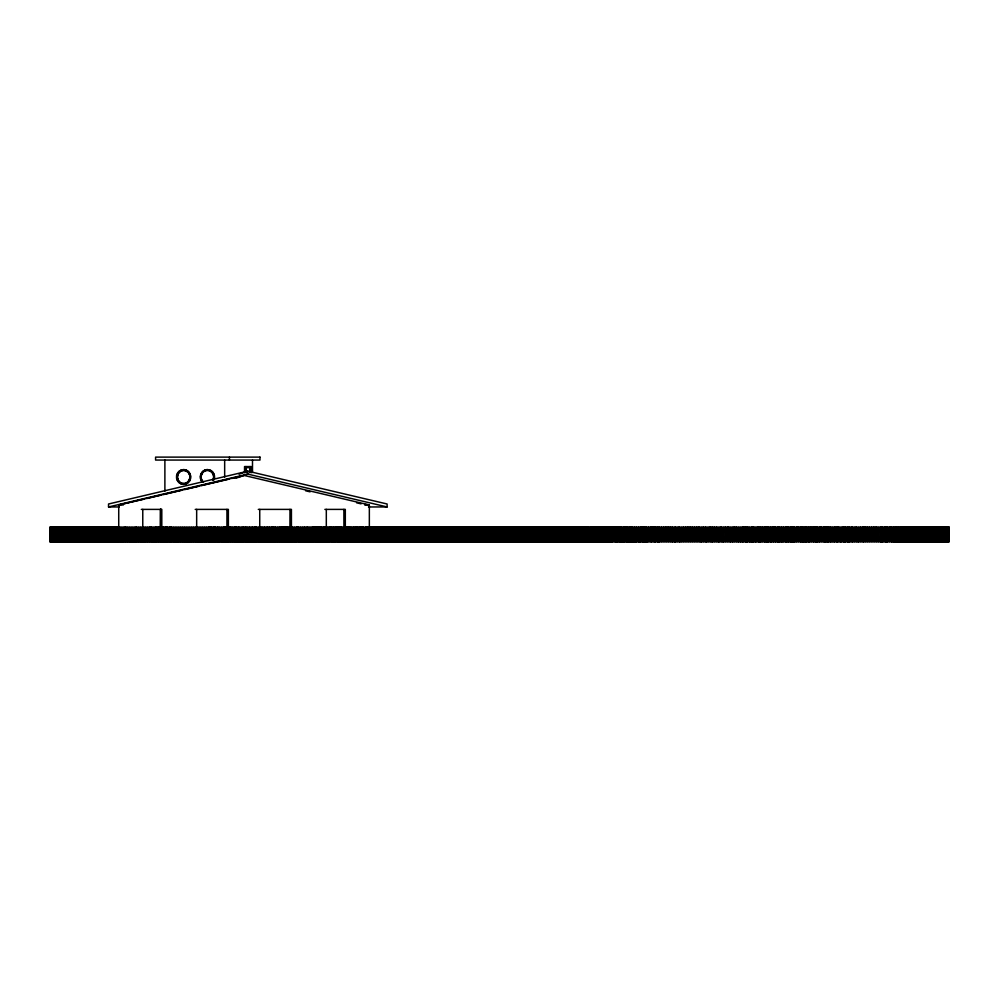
<?xml version="1.0" encoding="UTF-8"?>
<svg xmlns="http://www.w3.org/2000/svg" width="999" height="999" viewBox="0 0 999 999"><rect width="100%" height="100%" fill="white"/><g stroke="black" fill="none" stroke-linecap="round" stroke-linejoin="round"><path stroke-width="1.5" d="M142.77 541.883L142.77 509.39M161.801 527.959L161.801 509.39L141.321 509.39M196.666 527.959L196.666 509.39M228.371 541.883L228.371 509.39L195.217 509.39M259.74 541.883L259.74 509.39M291.421 541.883L291.421 509.39L258.291 509.39M326.311 527.959L326.311 509.39M345.317 527.959L345.317 509.39L324.862 509.39M239.061 474.2L247.827 471.166L387.113 503.996L387.113 506.955L368.494 506.955M236.139 478.159L247.827 474.113L387.113 506.955M108.541 506.955L247.827 474.113L247.827 471.166L108.541 503.996L108.541 506.955L119.218 506.955M118.731 528.046L118.731 504.97L244.043 475.424L369.343 504.97L369.343 541.883M143.868 499.2L118.731 504.97M146.915 498.476L160.577 495.254M163.624 494.542L181.843 490.247M184.89 489.535L198.551 486.313M201.586 485.589L228.933 479.145M231.968 478.434L242.607 475.924M250.362 467.594L245.142 467.594L245.142 472.09M120.267 504.97L123.327 504.97M364.697 504.97L369.343 504.97L365.122 504.495M112.462 527.122L116.521 527.122L116.521 541.883M118.731 527.122L116.895 527.122L116.92 541.883M125 527.122L125 541.883L125.025 527.122L123.526 527.122L123.551 541.883M125.724 527.122L127.223 527.122L127.198 541.883M143.369 527.122L144.867 527.122L144.83 541.883M150 527.122L150 541.883L149.975 527.122L151.473 527.122L151.473 541.883L151.436 527.122M155.869 527.122L154.37 527.122L154.408 541.883M158.067 527.122L156.568 527.122L156.606 541.883M160.265 527.122L158.766 527.122L158.766 541.883M163.162 527.122L164.66 527.122L164.623 541.883M166.821 527.122L166.821 541.883L166.858 527.122L165.359 527.122L165.359 541.883M171.204 527.122L171.204 541.883L171.254 527.122L169.743 527.122L169.743 541.883M210.539 527.122L210.539 541.883L210.589 527.122L209.078 527.122L209.078 541.883M211.264 527.122L212.762 527.122L212.712 541.883M214.885 527.122L214.885 541.883L214.935 527.122L213.436 527.122L213.436 541.883M223.614 527.122L222.115 527.122L222.178 541.883M224.338 527.122L224.338 541.883L224.275 527.122L225.786 527.122L225.786 541.883L225.724 527.122M228.671 527.122L228.671 541.883L228.609 527.122L230.12 527.122L230.12 541.883L230.057 527.122M230.769 527.122L232.28 527.122L232.218 541.883M234.44 527.122L232.929 527.122L233.004 541.883M238.761 527.122L237.25 527.122L237.25 541.883M242.994 527.122L242.994 541.883L243.069 527.122L241.558 527.122L241.633 541.883M243.719 527.122L245.217 527.122L245.142 541.883M252.31 527.122L253.808 527.122L253.808 541.883M267.245 527.122L268.756 527.122L268.669 541.883M269.455 527.122L269.455 541.883L269.38 527.122L270.879 527.122L270.879 541.883M279.358 527.122L277.859 527.122L277.947 541.883M280.07 527.122L280.07 541.883L279.982 527.122L281.481 527.122L281.481 541.883M283.591 527.122L282.093 527.122L282.093 541.883M284.29 527.122L284.29 541.883L284.203 527.122L285.702 527.122L285.702 541.883L285.602 527.122M286.301 527.122L287.799 527.122L287.799 541.883M290.509 527.122L292.008 527.122L292.008 541.883M296.803 527.122L298.289 527.122M304.545 527.122L303.059 527.122L303.159 541.883M307.217 527.122L308.703 527.122L308.591 541.883M312.737 527.122L312.737 541.883L312.837 527.122L311.351 527.122L311.351 541.883M313.424 527.122L314.91 527.122L314.91 541.883L314.797 527.122M317.545 527.122L319.018 527.122L319.018 541.883M321.765 527.122L321.765 541.883L321.653 527.122L323.127 527.122L323.014 541.883M323.813 527.122L323.813 541.883L323.701 527.122L325.174 527.122M329.146 527.122L329.146 541.883L329.258 527.122L327.784 527.122L327.897 541.883M329.82 527.122L331.293 527.122L331.293 541.883L331.168 527.122M335.901 527.122L337.362 527.122L337.362 541.883L337.25 527.122M341.396 527.122L339.935 527.122L339.935 541.883M343.943 527.122L345.404 527.122M347.952 527.122L349.4 527.122L349.4 541.883L349.275 527.122M355.881 527.122L357.33 527.122L357.33 541.883M357.992 527.122L357.992 541.883L357.854 527.122L359.303 527.122L359.165 541.883M359.815 527.122L361.263 527.122L361.263 541.883L361.126 527.122M419.293 527.122L417.794 527.122L417.794 541.883L419.293 541.883M438.349 527.122L439.772 527.122L439.772 541.883L438.349 541.883M573.513 527.122L574.8 527.122L574.8 541.883L573.513 541.883L573.726 527.122M576.423 527.122L575.137 527.122L575.137 541.883L576.423 541.883L576.223 527.122M613.873 527.122L612.437 527.122L612.437 541.883L613.873 541.883L613.723 527.122M614.373 527.122L615.809 527.122L615.809 541.883L614.373 541.883L614.51 527.122M618.281 527.122L619.73 527.122L619.73 541.883L618.281 541.883L618.418 527.122M620.254 527.122L621.703 527.122L621.703 541.883L620.254 541.883L620.254 527.122L620.379 541.883M625.711 527.122L624.25 527.122L624.25 541.883L625.711 541.883L625.586 527.122M627.734 527.122L626.261 527.122L626.261 541.883L627.734 541.883L627.734 527.122L627.609 541.883M635.926 541.883L634.44 541.883L634.44 527.122L635.926 527.122L635.826 541.883M636.5 527.122L637.999 527.122L637.999 541.883L636.5 541.883L636.5 527.122L636.6 541.883M642.182 527.122L640.684 527.122L640.684 541.883L642.182 541.883L642.082 527.122M644.904 527.122L646.403 527.122L646.403 541.883L644.904 541.883L644.904 527.122L644.992 541.883M648.526 527.122L647.027 527.122L647.102 541.883M653.446 527.122L654.957 527.122L654.957 541.883L653.446 541.883L653.521 527.122M657.105 527.122L655.606 527.122L655.669 541.883L657.105 541.883L657.042 527.122M657.767 527.122L659.278 527.122L659.278 541.883L657.767 541.883L657.767 527.122L657.829 541.883M670.192 527.122L668.681 527.122L668.681 541.883L670.192 541.883L670.154 527.122M675.274 527.122L676.785 527.122L676.748 541.883L675.274 541.883L675.274 527.122L675.312 541.883M712.137 527.122L710.639 527.122L710.639 541.883L712.137 541.883L712.137 527.122L712.112 541.883M720.941 527.122L719.442 527.122L719.48 541.883L720.941 541.883L720.903 527.122M728.209 527.122L729.72 527.122L729.72 541.883L728.209 541.883L728.259 527.122M734.078 527.122L732.579 527.122L732.629 541.883M736.263 527.122L734.752 527.122L734.814 541.883L736.263 541.883L736.201 527.122M745.604 527.122L747.115 527.122L747.115 541.883L745.604 541.883L745.604 527.122L745.666 541.883M747.764 527.122L749.275 527.122L749.2 541.883L747.764 541.883L747.826 527.122M760.027 527.122L758.516 527.122L758.516 541.883L760.027 541.883L760.027 527.122L759.952 541.883M762.162 527.122L760.664 527.122L760.739 541.883M770.691 527.122L769.193 527.122L769.267 541.883L770.691 541.883L770.691 527.122L770.604 541.883M772.814 527.122L771.315 527.122L771.403 541.883M774.937 527.122L773.438 527.122L773.438 541.883L774.937 541.883L774.862 527.122M775.561 527.122L777.06 527.122L777.06 541.883L775.561 541.883L775.561 527.122L775.636 541.883M781.28 527.122L779.782 527.122L779.782 541.883L781.28 541.883L781.28 527.122L781.193 541.883M783.403 527.122L781.905 527.122L781.992 541.883M787.637 527.122L786.138 527.122L786.138 541.883L787.637 541.883L787.549 527.122M788.248 527.122L789.747 527.122L789.747 541.883L788.248 541.883L788.248 527.122L788.336 541.883M796.702 527.122L798.201 527.122M802.422 527.122L800.923 527.122L800.923 541.883L802.422 541.883L802.334 527.122M803.034 527.122L804.532 527.122L804.445 541.883L803.034 541.883L803.034 527.122L803.121 541.883M808.765 527.122L807.267 527.122L807.354 541.883L808.765 541.883L808.765 527.122L808.678 541.883M810.888 527.122L809.39 527.122L809.465 541.883M815.122 527.122L813.623 527.122L813.623 541.883L815.122 541.883L815.047 527.122M819.38 527.122L817.881 527.122L817.956 541.883L819.38 541.883L819.38 527.122L819.292 541.883M820.004 527.122L821.503 527.122M823.638 527.122L822.14 527.122L822.214 541.883L823.638 541.883L823.563 527.122M824.275 527.122L825.773 527.122L825.773 541.883L824.275 541.883L824.275 527.122L824.35 541.883M826.41 527.122L827.921 527.122L827.921 541.883L826.41 541.883L826.498 527.122M830.069 527.122L828.558 527.122L828.633 541.883M830.693 527.122L832.192 527.122L832.192 541.883L830.693 541.883L830.693 527.122L830.768 541.883M834.352 527.122L832.841 527.122L832.916 541.883L834.352 541.883L834.352 527.122L834.277 541.883M835.002 527.122L836.5 527.122L836.438 541.883L835.002 541.883L835.064 527.122M838.661 527.122L837.15 527.122L837.15 541.883L838.661 541.883L838.598 527.122M842.994 527.122L841.483 527.122L841.483 541.883L842.994 541.883L842.931 527.122M843.656 527.122L845.166 527.122L845.166 541.883L843.656 541.883L843.656 527.122L843.718 541.883M848.014 527.122L849.525 527.122L849.525 541.883L848.014 541.883L848.014 527.122L848.064 541.883M852.397 527.122L853.908 527.122L853.908 541.883L852.397 541.883L852.397 527.122L852.447 541.883M856.106 527.122L854.595 527.122L854.595 541.883L856.106 541.883L856.068 527.122M876.697 527.122L878.196 527.122L878.196 541.883L876.697 541.883L876.722 527.122M881.093 527.122L882.592 527.122L882.592 541.883L881.093 541.883L881.093 527.122L881.13 541.883M885.451 527.122L886.962 527.122L886.962 541.883L885.451 541.883L885.451 527.122L885.514 541.883M887.611 527.122L889.122 527.122L889.048 541.883L887.611 541.883L887.686 527.122M889.759 527.122L891.27 527.122M891.882 527.122L893.381 527.122L893.293 541.883L891.882 541.883L891.882 527.122L891.97 541.883M897.552 541.883L896.066 541.883L896.066 527.122L897.552 527.122L897.439 541.883M917.756 527.122L916.483 527.122L916.483 541.883L917.756 541.883L917.544 527.122M948.126 530.069L50.837 530.069L50.837 531.543L948.126 531.543M948.126 537.45L50.837 537.45L50.837 538.936L948.126 538.936M413.836 541.883L412.287 541.883L412.287 527.122L413.836 527.122L413.711 541.883M414.148 541.883L415.609 541.883L415.609 527.122L414.148 527.122L414.248 541.883M589.947 541.883L588.598 541.883L588.598 527.122L589.947 527.122L589.76 541.883M593.468 541.883L592.107 541.883L592.107 527.122L593.468 527.122L593.294 541.883M597.477 541.883L598.863 541.883L598.863 527.122L597.477 527.122L597.652 541.883M622.24 541.883L623.701 541.883L623.701 527.122L622.24 527.122L622.365 541.883M628.284 541.883L629.757 541.883L629.757 527.122L628.284 527.122L628.408 541.883M633.865 541.883L632.379 541.883L632.379 527.122L633.865 527.122L633.753 541.883M640.084 541.883L638.586 541.883L638.586 527.122L640.084 527.122L639.984 541.883M647.027 541.883L648.526 541.883L648.451 527.122M674.575 541.883L673.076 541.883L673.114 527.122L674.575 527.122L674.55 541.883M679.695 541.883L681.181 541.883L681.168 527.122L679.695 527.122L679.72 541.883M701.098 541.883L699.612 541.883L699.625 527.122L701.098 527.122L701.086 541.883M706.231 541.883L707.729 541.883L707.729 527.122L706.231 527.122L706.256 541.883M718.743 541.883L717.245 541.883L717.282 527.122L718.743 527.122L718.718 541.883M723.139 541.883L721.64 541.883L721.678 527.122L723.139 527.122L723.101 541.883M730.394 541.883L731.905 541.883L731.905 527.122L730.394 527.122L730.444 541.883M732.579 541.883L734.078 541.883L734.028 527.122M738.436 541.883L736.925 541.883L736.987 527.122L738.436 527.122L738.373 541.883M740.609 541.883L739.098 541.883L739.098 527.122L740.609 527.122L740.546 541.883M749.924 541.883L751.423 541.883L751.36 527.122L749.924 527.122L749.987 541.883M755.731 541.883L754.22 541.883L754.22 527.122L755.731 527.122L755.656 541.883M760.664 541.883L762.162 541.883L762.087 527.122M771.315 541.883L772.814 541.883L772.726 527.122M781.905 541.883L783.403 541.883L783.316 527.122M792.482 541.883L793.98 541.883L793.98 527.122L792.482 527.122L792.569 541.883M794.592 541.883L796.091 541.883L796.003 527.122L794.592 527.122L794.68 541.883M809.39 541.883L810.888 541.883L810.801 527.122M828.558 541.883L830.069 541.883L829.994 527.122M840.821 541.883L839.322 541.883L839.385 527.122L840.821 527.122L840.758 541.883M858.291 541.883L856.792 541.883L856.792 527.122L858.291 527.122L858.266 541.883M895.479 541.883L893.993 541.883L893.993 527.122L895.479 527.122L895.379 541.883M899.6 541.883L898.126 541.883L898.126 527.122L899.6 527.122L899.487 541.883M903.583 541.883L902.134 541.883L902.134 527.122L903.583 527.122L903.446 541.883M305.594 490.771L310.102 491.833M356.593 502.797L361.089 503.858M948.738 527.122L948.738 541.883M948.288 527.122L948.288 541.883M947.964 527.122L948.001 541.883M947.801 527.122L947.801 541.883M947.676 527.122L947.601 541.883M947.464 527.122L947.514 541.883M947.289 527.122L947.177 541.883M946.952 527.122L947.015 541.883M946.777 527.122L946.777 541.883L946.49 527.122M946.415 527.122L946.415 541.883M946.228 527.122L946.128 541.883M945.941 527.122L945.866 541.883M945.379 527.122L945.279 541.883M945.079 527.122L945.079 541.883M944.992 527.122L944.992 541.883M944.679 527.122L944.804 541.883M944.405 527.122L944.48 541.883M944.192 527.122L944.192 541.883M944.067 527.122L944.067 541.883M943.855 527.122L943.78 541.883M943.568 527.122L943.568 541.883M943.418 527.122L943.418 541.883M943.206 527.122L943.206 541.883M943.131 527.122L943.131 541.883M942.919 527.122L942.756 541.883M942.244 527.122L942.244 541.883M942.069 527.122L942.069 541.883M941.782 527.122L941.832 541.883M941.545 527.122L941.545 541.883M941.345 527.122L941.345 541.883M941.07 527.122L941.108 541.883M940.821 527.122L940.821 541.883M940.608 527.122L940.608 541.883M940.321 527.122L940.346 541.883M940.071 527.122L940.071 541.883M939.834 527.122L939.834 541.883M939.572 527.122L939.559 541.883M939.297 527.122L939.297 541.883M939.035 527.122L939.035 541.883M938.76 527.122L938.76 541.883M938.486 527.122L938.486 541.883M938.198 527.122L938.198 541.883M937.924 527.122L937.924 541.883M937.649 527.122L937.649 541.883M937.337 527.122L937.337 541.883M937.074 527.122L937.05 541.883M936.775 527.122L936.775 541.883M936.45 527.122L936.45 541.883M936.175 527.122L936.138 541.883M935.876 527.122L935.876 541.883M935.526 527.122L935.526 541.883M935.251 527.122L935.251 541.883M935.201 527.122L935.201 541.883M934.939 527.122L934.939 541.883M934.564 527.122L934.564 541.883M934.227 527.122L934.29 541.883M933.965 527.122L933.965 541.883M933.566 527.122L933.566 541.883M933.228 527.122L933.303 541.883M932.966 527.122L932.966 541.883M932.529 527.122L932.529 541.883M932.267 527.122L932.179 541.883M931.917 527.122L931.917 541.883M931.455 527.122L931.455 541.883M931.193 527.122L931.08 541.883M930.831 527.122L930.831 541.883M930.331 527.122L930.331 541.883M929.707 527.122L929.707 541.883M929.182 527.122L929.182 541.883M928.783 527.122L928.933 541.883M928.546 527.122L928.546 541.883M927.984 527.122L927.984 541.883M927.734 527.122L927.572 541.883M927.334 527.122L927.334 541.883M926.735 527.122L926.735 541.883M926.498 527.122L926.31 541.883M926.073 527.122L926.073 541.883M925.449 527.122L925.449 541.883M924.774 527.122L924.774 541.883M924.112 527.122L924.112 541.883M923.426 527.122L923.426 541.883M922.726 527.122L922.726 541.883M922.027 527.122L922.027 541.883M921.303 527.122L921.303 541.883M920.579 527.122L920.579 541.883M919.804 527.122L919.804 541.883M919.092 527.122L919.092 541.883M918.281 527.122L918.281 541.883M916.695 527.122L916.695 541.883M915.946 527.122L915.946 541.883M915.059 527.122L915.059 541.883M914.297 527.122L914.297 541.883M913.361 527.122L913.361 541.883M912.611 527.122L912.611 541.883M911.637 527.122L911.637 541.883M910.876 527.122L910.876 541.883M909.852 527.122L909.852 541.883M909.078 527.122L909.078 541.883M908.029 527.122L908.029 541.883M907.242 527.122L907.242 541.883M906.155 527.122L906.155 541.883M905.369 527.122L905.369 541.883M904.232 527.122L904.232 541.883M902.272 527.122L902.272 541.883M901.485 527.122L901.485 541.883M900.274 527.122L900.274 541.883M898.251 527.122L898.251 541.883M896.165 527.122L896.165 541.883M894.08 527.122L894.08 541.883M891.183 527.122L891.27 541.883L889.759 541.883L889.847 527.122M886.9 527.122L886.9 541.883M882.554 527.122L882.554 541.883M863.436 527.122L863.436 541.883M849.475 527.122L849.475 541.883M845.104 527.122L845.104 541.883M837.224 527.122L837.224 541.883M827.846 527.122L827.846 541.883M825.698 527.122L825.698 541.883M821.428 527.122L821.503 541.883L820.004 541.883L820.092 527.122M817.17 527.122L817.17 541.883M815.833 527.122L815.833 541.883M813.71 527.122L813.71 541.883M806.568 527.122L806.568 541.883M805.244 527.122L805.244 541.883M801.011 527.122L801.011 541.883M798.114 527.122L798.201 541.883L796.702 541.883L796.802 527.122M793.893 527.122L793.893 541.883M791.77 527.122L791.77 541.883M790.459 527.122L790.459 541.883M786.225 527.122L786.225 541.883M779.083 527.122L779.083 541.883M777.759 527.122L777.759 541.883M773.526 527.122L773.526 541.883M768.481 527.122L768.481 541.883M767.145 527.122L767.145 541.883M765.009 527.122L765.009 541.883M758.591 527.122L758.591 541.883M753.508 527.122L753.508 541.883M752.147 527.122L752.147 541.883M747.04 527.122L747.04 541.883M742.719 527.122L742.719 541.883M672.339 527.122L672.339 541.883M659.215 527.122L659.215 541.883M654.882 527.122L654.882 541.883M651.373 527.122L651.373 541.883M646.316 527.122L646.316 541.883M644.193 527.122L644.193 541.883M642.881 527.122L642.881 541.883M640.771 527.122L640.771 541.883M638.686 527.122L638.686 541.883M634.552 527.122L634.552 541.883M632.492 527.122L632.492 541.883M631.693 527.122L631.693 541.883M630.444 527.122L630.444 541.883M629.645 527.122L629.645 541.883M626.385 527.122L626.385 541.883M624.375 527.122L624.375 541.883M623.576 527.122L623.576 541.883M621.578 527.122L621.578 541.883M619.592 527.122L619.592 541.883M617.619 527.122L617.619 541.883M616.458 527.122L616.458 541.883M615.671 527.122L615.671 541.883M611.8 527.122L611.8 541.883M610.664 527.122L610.664 541.883M609.877 527.122L609.877 541.883M608.766 527.122L608.766 541.883M607.979 527.122L607.979 541.883M606.88 527.122L606.88 541.883M606.093 527.122L606.093 541.883M605.007 527.122L605.007 541.883M604.22 527.122L604.22 541.883M603.146 527.122L603.146 541.883M602.36 527.122L602.36 541.883M601.298 527.122L601.298 541.883M600.524 527.122L600.524 541.883M599.462 527.122L599.462 541.883M598.688 527.122L598.688 541.883M596.878 527.122L596.878 541.883M595.854 527.122L595.854 541.883M595.079 527.122L595.079 541.883M594.055 527.122L594.055 541.883M592.282 527.122L592.282 541.883M591.52 527.122L591.52 541.883M590.534 527.122L590.534 541.883M588.786 527.122L588.786 541.883M588.024 527.122L588.024 541.883M587.05 527.122L587.05 541.883M586.288 527.122L586.288 541.883M585.339 527.122L585.339 541.883M584.577 527.122L584.577 541.883M583.641 527.122L583.641 541.883M582.879 527.122L582.879 541.883M581.955 527.122L581.955 541.883M581.193 527.122L581.193 541.883M580.282 527.122L580.282 541.883M579.52 527.122L579.52 541.883M578.621 527.122L578.621 541.883M577.872 527.122L577.872 541.883M576.972 527.122L576.972 541.883M575.337 527.122L575.337 541.883M574.6 527.122L574.6 541.883M572.989 527.122L572.989 541.883M572.127 527.122L572.127 541.883M571.391 527.122L571.391 541.883M570.529 527.122L570.529 541.883M569.792 527.122L569.792 541.883M568.955 527.122L568.955 541.883M568.219 527.122L568.219 541.883M567.382 527.122L567.382 541.883M566.658 527.122L566.658 541.883M565.834 527.122L565.834 541.883M565.109 527.122L565.109 541.883M564.298 527.122L564.298 541.883M563.573 527.122L563.573 541.883M562.762 527.122L562.762 541.883M562.05 527.122L562.05 541.883M561.251 527.122L561.251 541.883M560.539 527.122L560.539 541.883M559.752 527.122L559.752 541.883M559.04 527.122L559.04 541.883M558.266 527.122L558.266 541.883M557.542 527.122L557.542 541.883M556.78 527.122L556.78 541.883M556.068 527.122L556.068 541.883M555.319 527.122L555.319 541.883M554.607 527.122L554.607 541.883M553.871 527.122L553.871 541.883M553.159 527.122L553.159 541.883M552.422 527.122L552.422 541.883M551.723 527.122L551.723 541.883M550.998 527.122L550.998 541.883M550.299 527.122L550.299 541.883M549.575 527.122L549.575 541.883M548.876 527.122L548.876 541.883M548.164 527.122L548.164 541.883M547.464 527.122L547.464 541.883M546.765 527.122L546.765 541.883M546.066 527.122L546.066 541.883M545.379 527.122L545.379 541.883M544.68 527.122L544.68 541.883M543.993 527.122L543.993 541.883M543.294 527.122L543.294 541.883M542.607 527.122L542.607 541.883M541.92 527.122L541.92 541.883M541.246 527.122L541.246 541.883M540.559 527.122L540.559 541.883M539.872 527.122L539.872 541.883M539.198 527.122L539.198 541.883M538.523 527.122L538.523 541.883M537.837 527.122L537.837 541.883M537.175 527.122L537.175 541.883M536.488 527.122L536.488 541.883M535.814 527.122L535.814 541.883M535.139 527.122L535.139 541.883M534.477 527.122L534.477 541.883M533.791 527.122L533.791 541.883M533.129 527.122L533.129 541.883M532.455 527.122L532.455 541.883M531.793 527.122L531.793 541.883M531.118 527.122L531.118 541.883M530.457 527.122L530.457 541.883M529.782 527.122L529.782 541.883M529.12 527.122L529.12 541.883M528.446 527.122L528.446 541.883M527.784 527.122L527.784 541.883M527.11 527.122L527.11 541.883M526.461 527.122L526.461 541.883M525.774 527.122L525.774 541.883M525.124 527.122L525.124 541.883M524.45 527.122L524.45 541.883M523.788 527.122L523.788 541.883M523.114 527.122L523.114 541.883M522.465 527.122L522.465 541.883M521.778 527.122L521.778 541.883M521.128 527.122L521.128 541.883M520.454 527.122L520.454 541.883M519.792 527.122L519.792 541.883M519.118 527.122L519.118 541.883M518.456 527.122L518.456 541.883M517.782 527.122L517.782 541.883M517.12 527.122L517.12 541.883M516.446 527.122L516.446 541.883M515.784 527.122L515.784 541.883M515.097 527.122L515.097 541.883M514.448 527.122L514.448 541.883M513.761 527.122L513.761 541.883M513.099 527.122L513.099 541.883M512.412 527.122L512.412 541.883M511.75 527.122L511.75 541.883M511.076 527.122L511.076 541.883M510.402 527.122L510.402 541.883M509.715 527.122L509.715 541.883M509.053 527.122L509.053 541.883M508.366 527.122L508.366 541.883M507.692 527.122L507.692 541.883M507.005 527.122L507.005 541.883M506.331 527.122L506.331 541.883M505.644 527.122L505.644 541.883M504.97 527.122L504.97 541.883M504.283 527.122L504.283 541.883M503.608 527.122L503.608 541.883M502.909 527.122L502.909 541.883M502.235 527.122L502.235 541.883M501.535 527.122L501.535 541.883M500.849 527.122L500.849 541.883M500.162 527.122L500.162 541.883M499.475 527.122L499.475 541.883M498.776 527.122L498.776 541.883M498.076 527.122L498.076 541.883M497.39 527.122L497.39 541.883M496.69 527.122L496.69 541.883M495.991 527.122L495.991 541.883M495.292 527.122L495.292 541.883M494.592 527.122L494.592 541.883M493.881 527.122L493.881 541.883M493.194 527.122L493.194 541.883M492.47 527.122L492.47 541.883M491.77 527.122L491.77 541.883M491.058 527.122L491.058 541.883M490.359 527.122L490.359 541.883M489.635 527.122L489.635 541.883M488.936 527.122L488.936 541.883M488.211 527.122L488.211 541.883M487.5 527.122L487.5 541.883M486.775 527.122L486.775 541.883M486.063 527.122L486.063 541.883M485.327 527.122L485.327 541.883M484.627 527.122L484.627 541.883M483.878 527.122L483.878 541.883M483.179 527.122L483.179 541.883M482.43 527.122L482.43 541.883M481.718 527.122L481.718 541.883M480.969 527.122L480.969 541.883M480.257 527.122L480.257 541.883M479.495 527.122L479.495 541.883M478.783 527.122L478.783 541.883M478.022 527.122L478.022 541.883M477.31 527.122L477.31 541.883M476.548 527.122L476.548 541.883M475.824 527.122L475.824 541.883M475.049 527.122L475.049 541.883M474.338 527.122L474.338 541.883M473.551 527.122L473.551 541.883M472.827 527.122L472.827 541.883M472.04 527.122L472.04 541.883M471.328 527.122L471.328 541.883M470.529 527.122L470.529 541.883M469.805 527.122L469.805 541.883M469.006 527.122L469.006 541.883M468.281 527.122L468.281 541.883M467.482 527.122L467.482 541.883M466.758 527.122L466.758 541.883M465.946 527.122L465.946 541.883M465.222 527.122L465.222 541.883M464.41 527.122L464.41 541.883M463.686 527.122L463.686 541.883M462.862 527.122L462.862 541.883M462.125 527.122L462.125 541.883M461.288 527.122L461.288 541.883M460.564 527.122L460.564 541.883M459.727 527.122L459.727 541.883M458.991 527.122L458.991 541.883M458.154 527.122L458.154 541.883M457.417 527.122L457.417 541.883M456.568 527.122L456.568 541.883M455.831 527.122L455.831 541.883M454.97 527.122L454.97 541.883M454.233 527.122L454.233 541.883M453.371 527.122L453.371 541.883M453.171 527.122L453.171 541.883M452.847 527.122L452.997 541.883M452.634 527.122L452.634 541.883M452.235 527.122L452.235 541.883M451.773 527.122L451.773 541.883M451.56 527.122L451.56 541.883M451.236 527.122L451.236 541.883M451.036 527.122L451.036 541.883M450.149 527.122L450.149 541.883M449.95 527.122L449.95 541.883M449.612 527.122L449.612 541.883M449.413 527.122L449.413 541.883M448.926 527.122L448.926 541.883M448.526 527.122L448.526 541.883M448.326 527.122L448.326 541.883M447.814 527.122L447.989 541.883M447.664 527.122L447.789 541.883M447.215 527.122L447.215 541.883M447.065 527.122L447.065 541.883M446.903 527.122L446.903 541.883M446.703 527.122L446.703 541.883M446.353 527.122L446.353 541.883M446.153 527.122L446.153 541.883M445.954 527.122L445.954 541.883M445.804 527.122L445.804 541.883M445.354 527.122L445.354 541.883L445.204 527.122M445.067 527.122L445.067 541.883M444.717 527.122L444.717 541.883M444.518 527.122L444.518 541.883M444.093 527.122L444.093 541.883M443.618 527.122L443.618 541.883M443.419 527.122L443.419 541.883M443.081 527.122L443.081 541.883M442.882 527.122L442.882 541.883M441.77 527.122L441.97 541.883M441.421 527.122L441.421 541.883M441.221 527.122L441.221 541.883M440.359 527.122L440.359 541.883M439.622 527.122L439.56 541.883M438.636 527.122L438.636 541.883M438.449 527.122L438.449 541.883M437.887 527.122L437.887 541.883M436.963 527.122L436.963 541.883M436.763 527.122L436.763 541.883M436.401 527.122L436.401 541.883M436.201 527.122L436.201 541.883M435.264 527.122L435.264 541.883M435.077 527.122L435.077 541.883M434.702 527.122L434.777 541.883M434.515 527.122L434.627 541.883M434.19 527.122L434.19 541.883M434.028 527.122L434.028 541.883M433.578 527.122L433.578 541.883M433.379 527.122L433.379 541.883M433.004 527.122L432.917 541.883L432.767 527.122M432.317 527.122L432.317 541.883M432.167 527.122L432.167 541.883M431.868 527.122L431.868 541.883M431.68 527.122L431.68 541.883M431.306 527.122L431.306 541.883M431.118 527.122L431.118 541.883M430.157 527.122L430.157 541.883M429.97 527.122L429.97 541.883M429.582 527.122L429.582 541.883M429.408 527.122L429.408 541.883M429.046 527.122L429.046 541.883M428.596 527.122L428.596 541.883M428.446 527.122L428.259 541.883M427.872 527.122L427.872 541.883M427.684 527.122L427.684 541.883M427.335 527.122L427.335 541.883M427.185 527.122L427.185 541.883M426.723 527.122L426.723 541.883M426.536 527.122L426.536 541.883M426.136 527.122L426.136 541.883M425.961 527.122L425.961 541.883M424.987 527.122L424.987 541.883M424.8 527.122L424.8 541.883M424.413 527.122L424.413 541.883M424.225 527.122L424.225 541.883M423.064 527.122L423.251 541.883M422.664 527.122L422.664 541.883M422.477 527.122L422.477 541.883M421.753 527.122L421.59 541.883M421.491 527.122L421.491 541.883M421.316 527.122L421.316 541.883M421.153 541.883L421.004 527.122L420.916 541.883M420.729 527.122L420.729 541.883M419.742 527.122L419.742 541.883M419.155 527.122L419.155 541.883M418.968 527.122L418.968 541.883M417.982 527.122L417.982 541.883M417.207 527.122L417.207 541.883M416.208 527.122L416.208 541.883M415.434 527.122L415.434 541.883M414.423 527.122L414.423 541.883M413.661 527.122L413.549 541.883M412.637 527.122L412.637 541.883M412.437 527.122L412.462 541.883M411.875 527.122L411.838 541.883M411.688 527.122L411.688 541.883M410.851 527.122L410.851 541.883M410.676 527.122L410.676 541.883M410.252 527.122L410.252 541.883M410.089 527.122L410.089 541.883M409.053 527.122L409.053 541.883M408.878 527.122L408.878 541.883M408.454 527.122L408.291 541.883M407.255 527.122L407.255 541.883M407.08 527.122L407.08 541.883M406.643 527.122L406.643 541.883M406.468 527.122L406.468 541.883M405.432 527.122L405.432 541.883M405.257 527.122L405.257 541.883M404.995 527.122L404.995 541.883M404.82 527.122L404.832 541.883M404.657 527.122L404.657 541.883M404.395 527.122L404.395 541.883M404.245 527.122L404.245 541.883M403.608 527.122L403.608 541.883M403.446 527.122L403.446 541.883M403.134 527.122L403.134 541.883M402.997 527.122L402.972 541.883M402.834 527.122L402.834 541.883M402.535 527.122L402.535 541.883M402.385 527.122L402.385 541.883M401.61 527.122L401.785 541.883M401.011 527.122L401.173 541.883M399.95 527.122L399.95 541.883M399.787 527.122L399.787 541.883M399.338 527.122L399.338 541.883M399.175 527.122L399.175 541.883M398.102 527.122L398.102 541.883M397.939 527.122L397.939 541.883M397.49 527.122L397.49 541.883M397.327 527.122L397.327 541.883M396.253 527.122L396.253 541.883M396.091 527.122L396.091 541.883M395.641 527.122L395.641 541.883M395.479 527.122L395.479 541.883M395.092 527.122L395.092 541.883M394.93 527.122L394.93 541.883M394.405 527.122L394.405 541.883M394.243 527.122L394.243 541.883M393.818 527.122L393.781 541.883M393.618 527.122L393.668 541.883M393.219 527.122L393.219 541.883M393.069 527.122L393.069 541.883M392.545 527.122L392.545 541.883M392.382 527.122L392.382 541.883M391.92 527.122L391.958 541.883M391.758 527.122L391.808 541.883M391.208 527.122L391.358 541.883M390.671 527.122L390.671 541.883M390.509 527.122L390.509 541.883M390.047 527.122L390.097 541.883M389.947 527.122L389.897 541.883M389.348 527.122L389.498 541.883M388.798 527.122L388.798 541.883M388.636 527.122L388.636 541.883M388.174 527.122L388.174 541.883M388.012 527.122L388.012 541.883M386.913 527.122L386.913 541.883M386.763 527.122L386.763 541.883M386.288 527.122L386.288 541.883M386.138 527.122L386.138 541.883M385.027 527.122L385.027 541.883M384.877 527.122L384.877 541.883M384.403 527.122L384.403 541.883M384.253 527.122L384.253 541.883M383.141 527.122L383.141 541.883M382.979 527.122L382.979 541.883M381.243 527.122L381.243 541.883M381.081 527.122L381.081 541.883M380.607 527.122L380.607 541.883M380.457 527.122L380.457 541.883M380.045 527.122L380.045 541.883M379.333 527.122L379.183 541.883M378.921 527.122L378.921 541.883M378.771 527.122L378.771 541.883M378.696 527.122L378.546 541.883M378.334 527.122L378.334 541.883M378.171 527.122L378.171 541.883M377.272 527.122L377.422 541.883M377.06 527.122L377.06 541.883M376.91 527.122L376.91 541.883M376.785 527.122L376.635 541.883M376.473 527.122L376.473 541.883M376.311 527.122L376.311 541.883M375.499 527.122L375.499 541.883M375.349 527.122L375.199 541.883M375.05 527.122L375.05 541.883M374.862 527.122L374.862 541.883M374.712 527.122L374.6 541.883M374.45 527.122L374.45 541.883M373.576 527.122L373.576 541.883M373.339 527.122L373.439 541.883M373.189 541.883L373.189 527.122L412.05 527.122L412.05 541.883L49.95 541.883L49.95 527.122L112.088 527.122L112.088 541.883M372.939 541.883L372.939 527.122L371.328 527.122L371.328 541.883M372.789 527.122L372.739 541.883M372.59 527.122L372.59 541.883M371.653 527.122L371.653 541.883M371.503 527.122L371.478 541.883M370.991 541.883L371.004 527.122L367.632 527.122L367.632 541.883M370.666 530.069L370.666 531.543M370.666 537.45L370.666 538.936M370.554 530.069L370.554 531.543M370.554 537.45L370.554 538.936M370.242 527.122L370.242 541.883M369.73 527.122L369.717 541.883M368.968 527.122L369.068 541.883M368.931 527.122L368.931 541.883M367.769 527.122L367.769 541.883M367.12 541.883L367.12 527.122L365.684 527.122L365.684 541.883M366.983 527.122L366.983 541.883M365.834 527.122L365.834 541.883M365.172 541.883L365.035 527.122L363.736 527.122L363.873 541.883M363.224 541.883L363.224 527.122L361.775 527.122L361.775 541.883M363.087 527.122L363.087 541.883M361.913 527.122L361.913 541.883M359.952 527.122L359.815 541.883M357.192 527.122L357.192 541.883M356.019 527.122L355.881 541.883M355.219 541.883L355.357 527.122L353.908 527.122L353.908 541.883M354.033 527.122L354.033 541.883M353.371 541.883L353.371 527.122L351.923 527.122L352.06 541.883M353.246 527.122L353.246 541.883M351.261 541.883L351.398 527.122L349.937 527.122L349.937 541.883M350.062 527.122L350.062 541.883M348.077 527.122L347.952 541.883M347.415 541.883L347.415 527.122L345.954 527.122L345.954 541.883M347.277 527.122L347.277 541.883M346.079 527.122L346.079 541.883M345.279 527.122L345.404 541.883M344.081 527.122L344.081 541.883M343.881 509.39L343.943 541.883M343.406 541.883L343.406 527.122L341.945 527.122L342.07 541.883M343.281 527.122L343.281 541.883M341.271 527.122L341.396 541.883M340.06 527.122L340.06 541.883M339.385 541.883L339.385 527.122L337.924 527.122L337.924 541.883M339.26 527.122L339.26 541.883M338.037 527.122L338.037 541.883M336.026 527.122L335.901 541.883M335.352 541.883L335.227 527.122L333.878 527.122L333.878 541.883M333.991 527.122L333.991 541.883M333.204 541.883L333.316 527.122L331.843 527.122L331.843 541.883M331.968 527.122L331.968 541.883M329.932 527.122L329.82 541.883M327.222 541.883L327.098 527.122L325.736 527.122L325.736 541.883M325.861 527.122L325.861 541.883M325.062 527.122L325.174 541.883M321.079 541.883L321.079 527.122L319.593 527.122L319.593 541.883M320.966 527.122L320.966 541.883M319.705 527.122L319.705 541.883M318.918 527.122L318.918 541.883M317.657 527.122L317.545 541.883M316.97 541.883L316.97 527.122L315.484 527.122L315.597 541.883M316.858 527.122L316.858 541.883M313.524 527.122L313.424 541.883M310.664 541.883L310.776 527.122L309.29 527.122L309.39 541.883M307.317 527.122L307.217 541.883M306.618 541.883L306.518 527.122L305.132 527.122L305.132 541.883M304.445 527.122L304.545 541.883M302.36 541.883L302.46 527.122L300.974 527.122L301.074 541.883M300.274 541.883L300.374 527.122L298.888 527.122L298.988 541.883M298.189 527.122L298.289 541.883M296.89 527.122L296.803 541.883M296.104 541.883L296.204 527.122L294.705 527.122L294.805 541.883M294.106 541.883L294.006 527.122L292.607 527.122L292.707 541.883M291.908 527.122L291.908 541.883M290.609 527.122L290.509 541.883M289.985 509.39L289.91 541.883L289.81 527.122L288.411 527.122L288.499 541.883M287.712 527.122L287.712 541.883M286.401 527.122L286.301 541.883M283.491 527.122L283.591 541.883M282.18 527.122L282.18 541.883M279.27 527.122L279.358 541.883M277.16 541.883L277.247 527.122L275.749 527.122L275.749 541.883M275.125 541.883L275.125 527.122L273.626 527.122L273.626 541.883M275.037 527.122L275.037 541.883M273.002 541.883L273.002 527.122L271.503 527.122L271.503 541.883M272.914 527.122L272.914 541.883M271.591 527.122L271.591 541.883M267.332 527.122L267.245 541.883M266.633 541.883L266.558 527.122L265.135 527.122L265.21 541.883M264.498 541.883L264.498 527.122L262.999 527.122L262.999 541.883M264.423 527.122L264.423 541.883M262.287 541.883L262.362 527.122L260.864 527.122L260.864 541.883M260.939 527.122L260.939 541.883M260.152 541.883L260.227 527.122L258.729 527.122L258.803 541.883M258.092 541.883L258.017 527.122L256.593 527.122L256.668 541.883M255.956 541.883L255.956 527.122L254.445 527.122L254.445 541.883M255.881 527.122L255.881 541.883M254.52 527.122L254.52 541.883M252.497 460.064L252.497 472.49M252.385 527.122L252.31 541.883M251.661 541.883L251.586 527.122L250.162 527.122L250.162 541.883M251.386 472.727L251.386 466.57L244.543 466.57L244.543 472.727M251.161 471.828L251.161 467.307L244.767 467.307L244.767 471.828M250.462 467.307L250.362 472.09M249.987 466.57L249.987 472.727M249.75 467.307L249.75 471.828M249.513 541.883L249.513 527.122L248.014 527.122L248.014 541.883M249.45 527.122L249.45 541.883M247.302 541.883L247.365 527.122L245.866 527.122L245.866 541.883M246.179 467.307L246.179 471.828M245.941 466.57L245.941 472.727M245.929 527.122L245.929 541.883M245.567 467.594L245.567 472.09M245.467 467.307L245.467 471.828M245.042 467.307L245.042 471.828M243.781 527.122L243.719 541.883M240.846 541.883L240.909 527.122L239.41 527.122L239.41 541.883M238.686 527.122L238.761 541.883M236.601 541.883L236.601 527.122L235.09 527.122L235.09 541.883M236.526 527.122L236.526 541.883M235.165 527.122L235.165 541.883M234.378 527.122L234.44 541.883M230.831 527.122L230.769 541.883M229.42 457.117L229.42 460.064M227.947 541.883L227.884 527.122L226.448 527.122L226.448 541.883M226.935 509.39L226.935 541.883M224.663 460.064L224.663 477.16M223.564 527.122L223.614 541.883M221.391 541.883L221.453 527.122L219.942 527.122L219.942 541.883M219.218 541.883L219.28 527.122L217.77 527.122L217.77 541.883M217.832 527.122L217.832 541.883M217.058 541.883L217.108 527.122L215.609 527.122L215.659 541.883M213.486 527.122L213.486 541.883M211.313 527.122L211.264 541.883M209.141 527.122L209.141 541.883M208.416 541.883L208.366 527.122L206.918 527.122L206.918 541.883M206.181 541.883L206.244 527.122L204.733 527.122L204.783 541.883M204.008 541.883L204.058 527.122L202.547 527.122L202.547 541.883M201.823 541.883L201.873 527.122L200.374 527.122L200.424 541.883M199.65 541.883L199.7 527.122L198.189 527.122L198.239 541.883M197.465 541.883L197.515 527.122L196.004 527.122L196.054 541.883M195.28 541.883L195.329 527.122L193.818 527.122L193.818 541.883M193.094 541.883L193.144 527.122L191.646 527.122L191.646 541.883M190.909 541.883L190.959 527.122L189.46 527.122L189.46 541.883M188.724 541.883L188.774 527.122L187.275 527.122L187.275 541.883M186.588 541.883L186.538 527.122L185.077 527.122L185.127 541.883M184.353 541.883L184.403 527.122L182.892 527.122L182.942 541.883M182.205 541.883L182.168 527.122L180.707 527.122L180.744 541.883M180.02 541.883L179.982 527.122L178.521 527.122L178.559 541.883M177.822 541.883L177.785 527.122L176.323 527.122L176.323 541.883M175.599 541.883L175.637 527.122L174.138 527.122L174.176 541.883M173.401 541.883L173.439 527.122L171.94 527.122L171.94 541.883M169.78 527.122L169.78 541.883M169.018 541.883L169.056 527.122L167.557 527.122L167.595 541.883M165.397 527.122L165.397 541.883M164.885 460.064L164.885 491.133M163.199 527.122L163.162 541.883M162.425 541.883L162.462 527.122L160.964 527.122L161.001 541.883M160.702 508.728L160.702 541.883M160.364 509.39L160.227 541.883M158.029 527.122L158.067 541.883M155.832 527.122L155.869 541.883M153.671 541.883L153.634 527.122L152.173 527.122L152.173 541.883M149.263 541.883L149.238 527.122L147.765 527.122L147.765 541.883M147.04 541.883L147.065 527.122L145.567 527.122L145.567 541.883M143.394 527.122L143.369 541.883M142.657 541.883L142.632 527.122L141.159 527.122L141.196 541.883M140.434 541.883L140.459 527.122L138.961 527.122L138.961 541.883M138.249 541.883L138.224 527.122L136.751 527.122L136.788 541.883M136.051 541.883L136.051 527.122L134.553 527.122L134.578 541.883M136.026 527.122L136.026 541.883M133.816 541.883L133.841 527.122L132.343 527.122L132.368 541.883M131.606 541.883L131.643 527.122L130.145 527.122L130.17 541.883M129.408 541.883L129.433 527.122L127.934 527.122L127.934 541.883M125.749 527.122L125.724 541.883M122.815 541.883L122.79 527.122L121.316 527.122L121.341 541.883M120.579 541.883L120.604 527.122L119.106 527.122L119.106 541.883M118.369 527.122L118.394 541.883M117.258 527.122L117.258 541.883M116.184 527.122L116.171 541.883M115.235 527.122L115.235 541.883M115.047 527.122L115.047 541.883M114.71 527.122L114.698 541.883M113.749 527.122L113.749 541.883M112.5 527.122L112.487 541.883M111.776 527.122L111.826 541.883M110.302 527.122L110.277 541.883M109.54 527.122L109.565 541.883M108.092 527.122L108.067 541.883M107.68 527.122L107.68 541.883M107.392 527.122L107.417 541.883M107.13 527.122L107.28 541.883M106.993 527.122L107.018 541.883M106.731 527.122L106.881 541.883M106.493 527.122L106.618 541.883M105.882 541.883L105.882 527.122L105.694 541.883M105.407 527.122L105.432 541.883M105.145 527.122L105.032 541.883L104.895 527.122M104.745 527.122L104.633 541.883M104.608 527.122L104.495 541.883M103.709 527.122L103.646 541.883M103.409 527.122L103.434 541.883M103.309 527.122L103.309 541.883M103.147 527.122L103.009 541.883M102.747 527.122L102.909 541.883M102.647 541.883L102.622 527.122L102.51 541.883M101.711 527.122L101.711 541.883M101.461 527.122L101.448 541.883M101.161 527.122L101.161 541.883M101.024 527.122L100.924 541.883M100.762 541.883L100.712 527.122L100.624 541.883M99.263 527.122L99.238 541.883M98.501 527.122L98.514 541.883M97.34 527.122L97.34 541.883M97.178 527.122L97.178 541.883M97.028 527.122L96.94 541.883M96.778 527.122L96.778 541.883M96.541 527.122L96.653 541.883M96.291 541.883L96.391 527.122L96.141 541.883M95.991 527.122L95.879 541.883L95.754 527.122M95.454 527.122L95.592 541.883M95.355 527.122L95.355 541.883M95.055 527.122L95.192 541.883M94.955 527.122L94.83 541.883M94.693 541.883L94.668 527.122L94.555 541.883M94.293 527.122L94.268 541.883M94.093 527.122L94.156 541.883M93.869 527.122L93.894 541.883M93.606 527.122L93.756 541.883M93.494 527.122L93.469 541.883M93.357 527.122L93.207 541.883M93.094 527.122L92.969 541.883M92.807 527.122L92.807 541.883M92.57 527.122L92.67 541.883M92.407 527.122L92.407 541.883M92.17 527.122L92.295 541.883M92.008 527.122L92.008 541.883L91.771 527.122M91.608 527.122L91.508 541.883L91.483 527.122M90.385 527.122L90.397 541.883M89.66 527.122L89.648 541.883M88.174 527.122L88.187 541.883M87.437 527.122L87.45 541.883M85.976 527.122L85.964 541.883M85.802 527.122L85.802 541.883M85.514 527.122L85.539 541.883M85.402 527.122L85.402 541.883M85.252 541.883L85.14 527.122L84.853 541.883M84.74 527.122L84.715 541.883M84.615 527.122L84.453 541.883M83.529 527.122L83.416 541.883M83.254 527.122L83.254 541.883M83.029 527.122L83.017 541.883M82.855 527.122L82.855 541.883M82.755 527.122L82.617 541.883M82.467 527.122L82.355 541.883M82.33 527.122L82.218 541.883M82.068 527.122L81.93 541.883M81.831 527.122L81.831 541.883M81.668 541.883L81.556 527.122L81.431 541.883M81.131 527.122L81.269 541.883M81.031 527.122L81.031 541.883M80.769 541.883L80.744 527.122L80.469 541.883M79.333 527.122L79.321 541.883M78.596 527.122L78.596 541.883M78.584 527.122L78.584 541.883M76.761 527.122L76.898 541.883M76.648 527.122L76.648 541.883M76.498 527.122L76.386 541.883L76.261 527.122M76.099 527.122L75.961 541.883M75.862 527.122L75.699 541.883M75.562 527.122L75.587 541.883M75.462 527.122L75.3 541.883M75.2 527.122L75.062 541.883M74.913 527.122L74.9 541.883M74.663 527.122L74.775 541.883M74.5 541.883L74.5 527.122L74.263 541.883M74.113 527.122L74.176 541.883M74.001 527.122L73.864 541.883M73.601 527.122L73.714 541.883M73.576 527.122L73.476 541.883M73.314 527.122L73.202 541.883L73.077 527.122M72.515 527.122L72.415 541.883M72.278 527.122L72.278 541.883M71.953 527.122L71.99 541.883M71.878 527.122L71.878 541.883M71.716 527.122L71.591 541.883M71.329 527.122L71.478 541.883M71.216 527.122L71.191 541.883M71.079 541.883L70.929 527.122L70.817 541.883M70.479 527.122L70.529 541.883M70.417 527.122L70.292 541.883M70.13 527.122L70.13 541.883L69.992 527.122M69.73 527.122L69.743 541.883M69.493 527.122L69.63 541.883M68.257 527.122L68.269 541.883M67.532 527.122L67.52 541.883M66.421 541.883L66.421 527.122L66.159 541.883M66.059 527.122L66.021 541.883M65.759 541.883L65.759 527.122L65.622 541.883M65.36 527.122L65.31 541.883L65.247 527.122M64.96 527.122L64.96 541.883M64.848 527.122L64.723 541.883M64.56 541.883L64.448 527.122L64.323 541.883M64.036 541.883L63.661 527.122M63.524 527.122L63.524 541.883M63.262 527.122L63.237 541.883M63.099 527.122L63.099 541.883M62.862 527.122L62.837 541.883M62.575 527.122L62.725 541.883M62.438 527.122L62.462 541.883M62.338 541.883L61.776 527.122M61.638 527.122L61.626 541.883M61.376 527.122L61.376 541.883M61.251 527.122L61.139 541.883M60.976 527.122L60.976 541.883M60.877 527.122L60.889 541.883M60.589 527.122L60.589 541.883M60.452 527.122L60.477 541.883M59.403 527.122L59.416 541.883M58.666 527.122L58.679 541.883M57.193 527.122L57.193 541.883M56.456 527.122L56.456 541.883M54.982 527.122L54.982 541.883M54.77 527.122L54.77 541.883M54.508 527.122L54.483 541.883M54.371 527.122L54.246 541.883M54.246 527.122L54.083 541.883L53.983 527.122M53.821 527.122L53.684 541.883M53.584 527.122L53.584 541.883M52.76 527.122L52.772 541.883M52.522 527.122L52.385 541.883M52.235 527.122L52.235 541.883M52.01 527.122L52.035 541.883M51.836 527.122L51.836 541.883M51.673 527.122L51.723 541.883M51.399 527.122L51.399 541.883M51.049 530.069L51.049 531.543M51.049 537.45L51.049 538.936M50.537 527.122L50.562 541.883M50.212 527.122L50.212 541.883M203.496 482.18A6.643 6.319 -90 0 1 202.248 473.189A6.643 6.319 -90 0 1 210.702 471.291A6.643 6.319 -90 0 1 213.062 480.032M202.36 482.205A7.38 7.03 -90 0 1 201.736 472.515A7.38 7.03 -90 0 1 210.777 470.554A7.38 7.03 -90 0 1 213.861 479.695M203.346 482.142A6.643 6.319 -90 0 1 202.16 473.151A6.643 6.319 -90 0 1 210.614 471.303A6.643 6.319 -90 0 1 212.949 480.032M202.585 482.205A7.38 7.03 -90 0 1 201.96 472.515A7.38 7.03 -90 0 1 211.001 470.554A7.38 7.03 -90 0 1 214.086 479.695M177.585 479.008A7.38 7.03 -90 0 1 177.585 474.95M178.459 472.939A7.38 7.03 -90 0 1 179.907 471.253M201.186 476.323A7.38 7.03 -90 0 1 203.222 471.765M259.977 457.117L155.582 457.117L155.582 460.064L259.977 460.064L259.977 457.117M417.432 527.122L416.009 527.122L416.034 541.883L417.432 541.883L417.382 527.122M438.074 527.122L419.555 527.122L419.555 541.883L438.074 541.883L438.074 527.122M454.445 527.122L440.109 527.122L440.109 541.883L454.445 541.883L454.445 527.122M456.031 527.122L454.77 527.122L454.77 541.883L456.031 541.883L456.031 527.122M457.617 527.122L456.356 527.122L456.356 541.883L457.617 541.883L457.617 527.122M459.203 527.122L457.942 527.122L457.942 541.883L459.203 541.883L459.203 527.122M460.764 527.122L459.515 527.122L459.515 541.883L460.764 541.883L460.764 527.122M462.325 527.122L461.076 527.122L461.076 541.883L462.325 541.883L462.325 527.122M463.898 527.122L462.649 527.122L462.649 541.883L463.898 541.883L463.898 527.122M465.434 527.122L464.198 527.122L464.198 541.883L465.434 541.883L465.434 527.122M466.97 527.122L465.734 527.122L465.734 541.883L466.97 541.883L466.97 527.122M468.506 527.122L467.27 527.122L467.27 541.883L468.506 541.883L468.506 527.122M470.017 527.122L468.793 527.122L468.793 541.883L470.017 541.883L470.017 527.122M471.54 527.122L470.317 527.122L470.317 541.883L471.54 541.883L471.54 527.122M473.051 527.122L471.828 527.122L471.828 541.883L473.051 541.883L473.051 527.122M474.55 527.122L473.339 527.122L473.339 541.883L474.55 541.883L474.55 527.122M476.048 527.122L474.837 527.122L474.837 541.883L476.048 541.883L476.048 527.122M477.534 527.122L476.323 527.122L476.323 541.883L477.534 541.883L477.534 527.122M479.008 527.122L477.797 527.122L477.797 541.883L479.008 541.883L479.008 527.122M480.482 527.122L479.27 527.122L479.27 541.883L480.482 541.883L480.482 527.122M481.943 527.122L480.744 527.122L480.744 541.883L481.943 541.883L481.943 527.122M483.404 527.122L482.205 527.122L482.205 541.883L483.404 541.883L483.404 527.122M484.852 527.122L483.653 527.122L483.653 541.883L484.852 541.883L484.852 527.122M486.288 527.122L485.102 527.122L485.102 541.883L486.288 541.883L486.288 527.122M487.724 527.122L486.55 527.122L486.55 541.883L487.724 541.883L487.724 527.122M489.16 527.122L487.987 527.122L487.987 541.883L489.16 541.883L489.16 527.122M490.584 527.122L489.41 527.122L489.41 541.883L490.584 541.883L490.584 527.122M492.007 527.122L490.834 527.122L490.834 541.883L492.007 541.883L492.007 527.122M493.419 527.122L492.245 527.122L492.245 541.883L493.419 541.883L493.419 527.122M494.817 527.122L493.656 527.122L493.656 541.883L494.817 541.883L494.817 527.122M496.228 527.122L495.054 527.122L495.054 541.883L496.228 541.883L496.228 527.122M497.614 527.122L496.453 527.122L496.453 541.883L497.614 541.883L497.614 527.122M499.013 527.122L497.852 527.122L497.852 541.883L499.013 541.883L499.013 527.122M500.387 527.122L499.238 527.122L499.238 541.883L500.387 541.883L500.387 527.122M501.773 527.122L500.624 527.122L500.624 541.883L501.773 541.883L501.773 527.122M503.146 527.122L501.998 527.122L501.998 541.883L503.146 541.883L503.146 527.122M504.52 527.122L503.371 527.122L503.371 541.883L504.52 541.883L504.52 527.122M505.881 527.122L504.745 527.122L504.745 541.883L505.881 541.883L505.881 527.122M507.242 527.122L506.106 527.122L506.106 541.883L507.242 541.883L507.242 527.122M508.603 527.122L507.467 527.122L507.467 541.883L508.603 541.883L508.603 527.122M509.952 527.122L508.816 527.122L508.816 541.883L509.952 541.883L509.952 527.122M511.301 527.122L510.177 527.122L510.177 541.883L511.301 541.883L511.301 527.122M512.649 527.122L511.525 527.122L511.525 541.883L512.649 541.883L512.649 527.122M513.998 527.122L512.862 527.122L512.862 541.883L513.998 541.883L513.998 527.122M515.334 527.122L514.21 527.122L514.21 541.883L515.334 541.883L515.334 527.122M516.683 527.122L515.546 527.122L515.546 541.883L516.683 541.883L516.683 527.122M518.019 527.122L516.883 527.122L516.883 541.883L518.019 541.883L518.019 527.122M519.355 527.122L518.219 527.122L518.219 541.883L519.355 541.883L519.355 527.122M520.679 527.122L519.555 527.122L519.555 541.883L520.679 541.883L520.679 527.122M522.015 527.122L520.891 527.122L520.891 541.883L522.015 541.883L522.015 527.122M523.351 527.122L522.227 527.122L522.227 541.883L523.351 541.883L523.351 527.122M524.675 527.122L523.551 527.122L523.551 541.883L524.675 541.883L524.675 527.122M526.011 527.122L524.887 527.122L524.887 541.883L526.011 541.883L526.011 527.122M527.347 527.122L526.223 527.122L526.223 541.883L527.347 541.883L527.347 527.122M528.683 527.122L527.547 527.122L527.547 541.883L528.683 541.883L528.683 527.122M530.007 527.122L528.883 527.122L528.883 541.883L530.007 541.883L530.007 527.122M531.343 527.122L530.219 527.122L530.219 541.883L531.343 541.883L531.343 527.122M532.692 527.122L531.555 527.122L531.555 541.883L532.692 541.883L532.692 527.122M534.028 527.122L532.892 527.122L532.892 541.883L534.028 541.883L534.028 527.122M535.364 527.122L534.24 527.122L534.24 541.883L535.364 541.883L535.364 527.122M536.713 527.122L535.589 527.122L535.589 541.883L536.713 541.883L536.713 527.122M538.074 527.122L536.938 527.122L536.938 541.883L538.074 541.883L538.074 527.122M539.423 527.122L538.286 527.122L538.286 541.883L539.423 541.883L539.423 527.122M540.784 527.122L539.647 527.122L539.647 541.883L540.784 541.883L540.784 527.122M542.157 527.122L541.008 527.122L541.008 541.883L542.157 541.883L542.157 527.122M543.531 527.122L542.382 527.122L542.382 541.883L543.531 541.883L543.531 527.122M544.917 527.122L543.756 527.122L543.756 541.883L544.917 541.883L544.917 527.122M546.303 527.122L545.142 527.122L545.142 541.883L546.303 541.883L546.303 527.122M547.702 527.122L546.54 527.122L546.54 541.883L547.702 541.883L547.702 527.122M549.1 527.122L547.939 527.122L547.939 541.883L549.1 541.883L549.1 527.122M550.524 527.122L549.35 527.122L549.35 541.883L550.524 541.883L550.524 527.122M551.947 527.122L550.774 527.122L550.774 541.883L551.947 541.883L551.947 527.122M553.384 527.122L552.197 527.122L552.197 541.883L553.384 541.883L553.384 527.122M554.832 527.122L553.646 527.122L553.646 541.883L554.832 541.883L554.832 527.122M556.293 527.122L555.094 527.122L555.094 541.883L556.293 541.883L556.293 527.122M557.767 527.122L556.568 527.122L556.568 541.883L557.767 541.883L557.767 527.122M559.253 527.122L558.041 527.122L558.041 541.883L559.253 541.883L559.253 527.122M560.751 527.122L559.527 527.122L559.527 541.883L560.751 541.883L560.751 527.122M562.262 527.122L561.038 527.122L561.038 541.883L562.262 541.883L562.262 527.122M563.786 527.122L562.549 527.122L562.549 541.883L563.786 541.883L563.786 527.122M565.322 527.122L564.085 527.122L564.085 541.883L565.322 541.883L565.322 527.122M566.87 527.122L565.621 527.122L565.621 541.883L566.87 541.883L566.87 527.122M568.431 527.122L567.17 527.122L567.17 541.883L568.431 541.883L568.431 527.122M570.004 527.122L568.743 527.122L568.743 541.883L570.004 541.883L570.004 527.122M571.59 527.122L570.329 527.122L570.329 541.883L571.59 541.883L571.59 527.122M573.201 527.122L571.928 527.122L571.928 541.883L573.201 541.883L573.201 527.122M578.071 527.122L576.773 527.122L576.773 541.883L578.071 541.883L578.071 527.122M579.72 527.122L578.421 527.122L578.421 541.883L579.72 541.883L579.72 527.122M581.393 527.122L580.082 527.122L580.082 541.883L581.393 541.883L581.393 527.122M583.079 527.122L581.755 527.122L581.755 541.883L583.079 541.883L583.079 527.122M584.765 527.122L583.441 527.122L583.441 541.883L584.765 541.883L584.765 527.122M586.475 527.122L585.152 527.122L585.152 541.883L586.475 541.883L586.475 527.122M588.211 527.122L586.875 527.122L586.875 541.883L588.211 541.883L588.211 527.122M591.695 527.122L590.347 527.122L590.347 541.883L591.695 541.883L591.695 527.122M595.254 527.122L593.881 527.122L593.881 541.883L595.254 541.883L595.254 527.122M597.052 527.122L595.679 527.122L595.679 541.883L597.052 541.883L597.052 527.122M600.686 527.122L599.3 527.122L599.3 541.883L600.686 541.883L600.686 527.122M602.522 527.122L601.136 527.122L601.136 541.883L602.522 541.883L602.522 527.122M604.383 527.122L602.984 527.122L602.984 541.883L604.383 541.883L604.383 527.122M606.256 527.122L604.845 527.122L604.845 541.883L606.256 541.883L606.256 527.122M608.129 527.122L606.718 527.122L606.718 541.883L608.129 541.883L608.129 527.122M610.027 527.122L608.616 527.122L608.616 541.883L610.027 541.883L610.027 527.122M611.937 527.122L610.514 527.122L610.514 541.883L611.937 541.883L611.937 527.122M617.769 527.122L616.321 527.122L616.321 541.883L617.769 541.883L617.769 527.122M631.805 527.122L630.332 527.122L630.332 541.883L631.805 541.883L631.805 527.122M644.28 527.122L642.794 527.122L642.794 541.883L644.28 541.883L644.28 527.122M650.661 527.122L649.163 527.122L649.238 541.883L650.661 541.883L650.661 527.122M652.797 527.122L651.298 527.122L651.298 541.883L652.797 541.883L652.797 527.122M661.438 527.122L659.939 527.122L659.939 541.883L661.438 541.883L661.438 527.122M663.623 527.122L662.112 527.122L662.112 541.883L663.623 541.883L663.623 527.122M665.796 527.122L664.298 527.122L664.347 541.883L665.796 541.883L665.796 527.122M667.981 527.122L666.483 527.122L666.483 541.883L667.981 541.883L667.981 527.122M672.377 527.122L670.878 527.122L670.916 541.883L672.377 541.883L672.377 527.122M678.983 527.122L677.484 527.122L677.509 541.883L678.983 541.883L678.958 527.122M683.391 527.122L681.905 527.122L681.905 541.883L683.391 541.883L683.391 527.122M685.601 527.122L684.115 527.122L684.115 541.883L685.601 541.883L685.601 527.122M687.811 527.122L686.325 527.122L686.338 541.883L687.811 541.883L687.799 527.122M690.022 527.122L688.536 527.122L688.536 541.883L690.022 541.883L690.022 527.122M692.232 527.122L690.759 527.122L690.759 541.883L692.232 541.883L692.232 527.122M694.442 527.122L692.969 527.122L692.969 541.883L694.442 541.883L694.442 527.122M696.665 527.122L695.179 527.122L695.192 541.883L696.665 541.883L696.665 527.122M698.875 527.122L697.389 527.122L697.389 541.883L698.875 541.883L698.875 527.122M703.308 527.122L701.822 527.122L701.822 541.883L703.308 541.883L703.296 527.122M705.519 527.122L704.02 527.122L704.02 541.883L705.519 541.883L705.506 527.122M709.939 527.122L708.441 527.122L708.441 541.883L709.939 541.883L709.914 527.122M714.347 527.122L712.849 527.122L712.849 541.883L714.347 541.883L714.322 527.122M716.545 527.122L715.047 527.122L715.084 541.883L716.545 541.883L716.545 527.122M725.336 527.122L723.825 527.122L723.825 541.883L725.336 541.883L725.336 527.122M727.522 527.122L726.023 527.122L726.061 541.883L727.522 541.883L727.484 527.122M742.781 527.122L741.27 527.122L741.27 541.883L742.781 541.883L742.781 527.122M744.942 527.122L743.443 527.122L743.506 541.883L744.942 541.883L744.942 527.122M753.583 527.122L752.072 527.122L752.072 541.883L753.583 541.883L753.583 527.122M757.879 527.122L756.368 527.122L756.443 541.883L757.879 541.883L757.804 527.122M764.297 527.122L762.799 527.122L762.874 541.883L764.297 541.883L764.223 527.122M766.433 527.122L764.934 527.122L764.934 541.883L766.433 541.883L766.358 527.122M768.568 527.122L767.057 527.122L767.057 541.883L768.568 541.883L768.568 527.122M779.17 527.122L777.672 527.122L777.672 541.883L779.17 541.883L779.17 527.122M785.514 527.122L784.015 527.122L784.015 541.883L785.514 541.883L785.426 527.122M791.87 527.122L790.371 527.122L790.371 541.883L791.87 541.883L791.87 527.122M800.311 527.122L798.813 527.122L798.913 541.883L800.311 541.883L800.224 527.122M806.655 527.122L805.157 527.122L805.157 541.883L806.655 541.883L806.655 527.122M812.999 527.122L811.5 527.122L811.5 541.883L812.999 541.883L812.924 527.122M817.244 527.122L815.746 527.122L815.746 541.883L817.244 541.883L817.244 527.122M847.339 527.122L845.841 527.122L845.891 541.883L847.339 541.883L847.289 527.122M851.722 527.122L850.211 527.122L850.211 541.883L851.722 541.883L851.672 527.122M860.501 527.122L859.003 527.122L859.003 541.883L860.501 541.883L860.464 527.122M862.699 527.122L861.213 527.122L861.225 541.883L862.699 541.883L862.686 527.122M864.909 527.122L863.423 527.122L863.423 541.883L864.909 541.883L864.897 527.122M867.12 527.122L865.634 527.122L865.646 541.883L867.12 541.883L867.12 527.122M869.33 527.122L867.856 527.122L867.856 541.883L869.33 541.883L869.33 527.122M871.553 527.122L870.067 527.122L870.067 541.883L871.553 541.883L871.54 527.122M873.763 527.122L872.277 527.122L872.277 541.883L873.763 541.883L873.763 527.122M875.973 527.122L874.487 527.122L874.487 541.883L875.973 541.883L875.973 527.122M880.406 527.122L878.895 527.122L878.895 541.883L880.406 541.883L880.406 527.122M884.777 527.122L883.278 527.122L883.278 541.883L884.777 541.883L884.777 527.122M901.61 527.122L900.149 527.122L900.149 541.883L901.61 541.883L901.61 527.122M905.506 527.122L904.083 527.122L904.083 541.883L905.506 541.883L905.506 527.122M907.404 527.122L905.993 527.122L905.993 541.883L907.404 541.883L907.404 527.122M909.252 527.122L907.854 527.122L907.854 541.883L909.252 541.883L909.252 527.122M911.051 527.122L909.677 527.122L909.677 541.883L911.051 541.883L911.051 527.122M912.799 527.122L911.463 527.122L911.463 541.883L912.799 541.883L912.799 527.122M914.497 527.122L913.173 527.122L913.173 541.883L914.497 541.883L914.497 527.122M916.145 527.122L914.859 527.122L914.859 541.883L916.145 541.883L916.145 527.122M919.305 527.122L918.069 527.122L918.069 541.883L919.305 541.883L919.305 527.122M920.803 527.122L919.592 527.122L919.592 541.883L920.803 541.883L920.803 527.122M922.252 527.122L921.078 527.122L921.078 541.883L922.252 541.883L922.252 527.122M923.65 527.122L922.502 527.122L922.502 541.883L923.65 541.883L923.65 527.122M925.012 527.122L923.875 527.122L923.875 541.883L925.012 541.883L925.012 527.122M949.05 527.122L925.211 527.122L925.211 541.883L949.05 541.883L949.05 527.122M945.666 541.883L945.666 527.122L945.578 541.883M942.532 541.883L942.532 527.122L942.469 541.883M930.081 541.883L930.081 527.122L929.957 541.883M436.051 541.883L436.051 527.122L435.901 541.883M382.505 541.883L382.505 527.122L382.355 541.883M113.973 541.883L113.973 527.122L113.961 541.883M83.816 541.883L83.816 527.122L83.766 541.883M77.185 541.883L77.16 527.122L77.048 541.883M72.802 541.883L72.777 527.122L72.69 541.883M188.823 480.731A6.643 6.319 -90 0 0 184.066 470.354A6.643 6.319 -90 0 0 177.897 479.87A6.643 6.319 -90 0 0 188.823 480.731M189.56 480.669A7.38 7.03 -90 0 0 183.479 469.592A7.38 7.03 -90 0 0 177.397 480.669A7.38 7.03 -90 0 0 189.56 480.669M189.448 481.231A7.38 7.03 -90 0 0 184.34 469.63A7.38 7.03 -90 0 0 177.335 480.082A7.38 7.03 -90 0 0 189.448 481.231M189.186 480.307A6.643 6.319 -90 0 0 183.704 470.342A6.643 6.319 -90 0 0 178.234 480.307A6.643 6.319 -90 0 0 189.186 480.307"/></g></svg>
